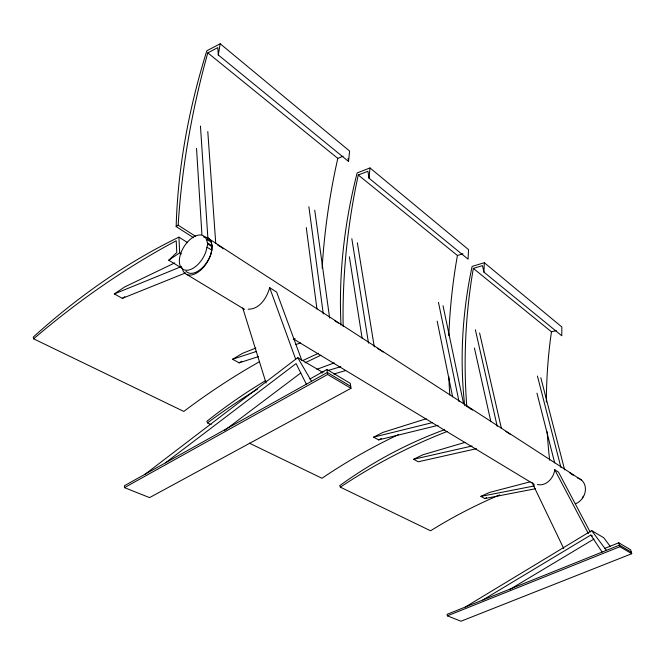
<?xml version="1.0" encoding="UTF-8"?>
<svg xmlns="http://www.w3.org/2000/svg" width="665" height="665" viewBox="0 0 665 665"><rect width="100%" height="100%" fill="white"/><g stroke="black" fill="none" stroke-linecap="round" stroke-linejoin="round"><path stroke-width="1" d="M484.32 262.717L561.842 326.981L561.775 335.775L483.929 272.135L484.32 262.717L472.108 266.416A758.84 556.713 -14.2 0 0 464.685 405.534M207.763 243.98L206.433 239.433A19.609 11.031 -58.2 0 0 185.36 244.678A19.609 11.031 -58.2 0 0 184.263 269.899A19.609 11.031 -58.2 0 0 205.892 251.711L207.763 243.98L211.977 246.69M176.159 226.59L178.154 225.161C181.828 166.882 192.135 109.085 207.796 52.851L217.812 47.614L218.295 54.979L348.543 161.454L349.615 151.055L220.19 43.765L206.84 50.764A1285.578 750.394 -26.6 0 0 176.159 226.59L193.59 237.738M369.989 167.937L468.526 249.624L468.069 259.167L369.033 178.203L369.989 167.937L357.13 172.942A942.779 639.979 -20.4 0 0 340.987 325.085M466.822 406.631A1400.814 876.329 -5 0 1 471.793 277.712L473.33 268.402L551.443 331.818L550.271 340.463A1130.99 750.203 -1.9 0 0 546.364 402.051M218.295 54.979L220.19 43.765M343.157 326.34A2031.459 1119.544 -8.7 0 1 356.124 185.227L358.277 175.003L457.42 255.493L455.808 264.936A1467.422 904.999 -5.6 0 0 448.833 335.692M343.09 156.233L337.787 158.378L335.526 168.76A2196.279 1174.88 -9.2 0 0 322.134 268.045M590.196 532.075L558.517 472.142L554.751 469.739C553.787 477.977 546.264 486.472 537.387 484.544M301.794 360.372L276.657 292.135L269.657 287.662C266.998 297.563 259.649 309.408 248.161 309.217M180.248 267.197L168.76 260.223L176.757 252.517L176.217 240.747L165.868 246.366A3609.088 1578.66 75.4 0 0 33.624 338.818L33.25 337.097A1210.566 728.907 -89.7 0 1 178.918 237.139L187.655 242.659M145.253 474.12L297.729 357.645L321.062 371.378L322.118 373.132M165.444 462.848L296.075 363.564L306.349 384.204M224.579 430.421L300.788 372.949M185.676 272.874L122.343 298.361L114.338 293.938L124.521 287.031L174.729 262.916M168.76 260.223L179.666 252.841L178.918 237.139M122.343 298.361L124.887 296.648M465.3 607.037L591.651 530.62L603.72 537.719L610.32 546.497M482.84 599.996L590.794 535.051L592.457 536.023M509.614 589.581L594.003 539.016M258.652 356.531L239.117 362.857L232.584 359.25L242.442 353.373L255.859 348.036M239.117 362.857L241.802 361.27M309.857 379.042L326.939 369.482L350.289 383.348L351.004 388.294L149.575 497.611L124.471 487.644L124.446 485.733L327.33 372.491L350.721 386.315M124.471 487.644L327.596 374.503L351.004 388.294M438.144 425.326L378.601 439.889L373.63 437.146L382.907 432.408L426.149 418.784M378.601 439.889L381.378 438.484M476.489 448.692L418.235 461.784L413.672 459.257L422.749 454.827L465.018 442.391M535.333 488.767L484.802 498.542L480.87 496.373L489.573 492.424L529.988 481.867M484.802 498.542L486.531 497.761M114.338 293.938L181.562 266.49M604.685 548.45L618.774 542.773L630.653 549.83L631.75 553.712L460.961 621.235L447.379 615.84L447.113 614.344L619.431 545.134L631.309 552.158M447.379 615.84L619.871 546.713L631.75 553.712M358.277 175.003L367.92 171.262L369.033 178.203M316.939 369.291L334.262 362.899M232.584 359.25L256.067 351.552M293.248 339.383L295.202 338.743M295.775 344.528L300.655 342.949M457.42 255.493L462.965 253.756M473.33 268.402L482.491 265.643L483.929 272.135M320.987 372.608L323.963 371.718M327.928 370.53L340.821 366.673M333.83 374.038L345.709 370.53M551.443 331.818L556.297 330.605M373.63 437.146L432.474 422.599M413.672 459.257L472.059 446.007M480.87 496.373L534.569 485.891M33.624 338.818L183.798 411.444A1996.787 1117.624 72.5 0 1 259.333 361.802M265.767 380.538A901.674 628.018 84 0 0 206.898 421.286L207.463 422.882L211.187 424.686M249.358 443.148L321.976 478.268A1377.007 876.179 68.7 0 1 398.443 434.644M444.644 429.656A731.666 549.282 77.4 0 0 339.699 485.658L340.347 487.154L430.563 530.778A1076.835 732.365 64.8 0 1 499.698 494.91M466.115 406.007L472.582 409.923L470.862 409.075M571.368 474.112L573.205 475.043L569.506 472.649M206.433 239.433L211.212 241.985L212.019 245.568L211.852 249.832L210.705 254.496A19.942 11.288 -58.2 0 1 198.877 270.564A19.942 11.288 -58.2 0 1 186 271.237M206.99 247.305L211.803 250.015M186.865 274.537L244.612 309.425M293.481 338.942L534.269 484.386M179.666 252.841L181.42 253.93M207.796 243.074L212.01 245.784M178.154 225.161L195.577 236.349M206.798 237.438L581.676 480.188M217.297 244.712L223.598 248.793M334.478 320.547L338.435 323.107M377.346 348.294L383.131 352.034M505.949 431.51L510.288 434.32M207.796 52.851L337.787 158.378M591.651 530.62L606.397 550.371M590.794 535.051L602.116 552.091M297.729 357.645L311.528 381.311M554.751 469.739L588.342 533.513M531.933 482.291L563.737 548.558M269.657 287.662L295.676 359.183M242.758 307.97L266.075 383.057M618.774 542.773L619.871 546.713M540.811 377.745L564.652 469.864M537.436 376.058L560.936 467.462M536.963 393.165L554.685 462.89M479.59 332.966L501.327 428.085M475.367 329.79L497.212 426.298M474.419 348.019L490.845 421.56M205.477 237.48A19.942 11.288 -58.2 0 1 211.212 241.985L212.019 245.826L211.786 250.381A21.139 11.962 -58.2 0 1 196.915 272.866A21.139 11.962 -58.2 0 1 182.16 267.953M443.031 305.709L463.571 403.688M438.451 302.309L459.033 401.627M437.179 321.129L452.624 396.822M357.346 242.8L374.279 346.881M351.835 238.718L368.501 343.14M349.399 256.856L362.101 338.219M348.103 158.453L348.543 161.454M314.728 210.19L329.624 318.028M308.868 206.715L323.29 313.938M326.939 369.482L327.596 374.503M306.282 227.596L316.947 308.984M207.788 131.562L215.751 243.465M200.456 126.076L207.97 239.433M196.524 148.395L201.911 234.512M203.515 237.014A21.139 11.962 -58.2 0 1 211.212 241.985M577.536 477.952A14.165 12.045 -57.2 0 1 585.416 490.055A14.165 12.045 -57.2 0 1 575.915 503.646M583.305 496.19A11.438 9.742 -57.2 0 1 582.257 497.902M340.347 487.154A1318.296 849.812 68.1 0 1 447.104 431.502M549.681 460.213A1130.99 750.203 -1.9 0 1 547.212 431.843M207.463 422.882A1860.213 1069.162 72 0 1 257.663 389.05M305.052 362.857A1860.213 1069.162 72 0 1 320.904 355.243M302.741 360.613A901.674 628.018 84 0 1 318.626 353.281M449.798 395.01A1467.422 904.999 -5.6 0 1 448.833 376.747"/></g></svg>
